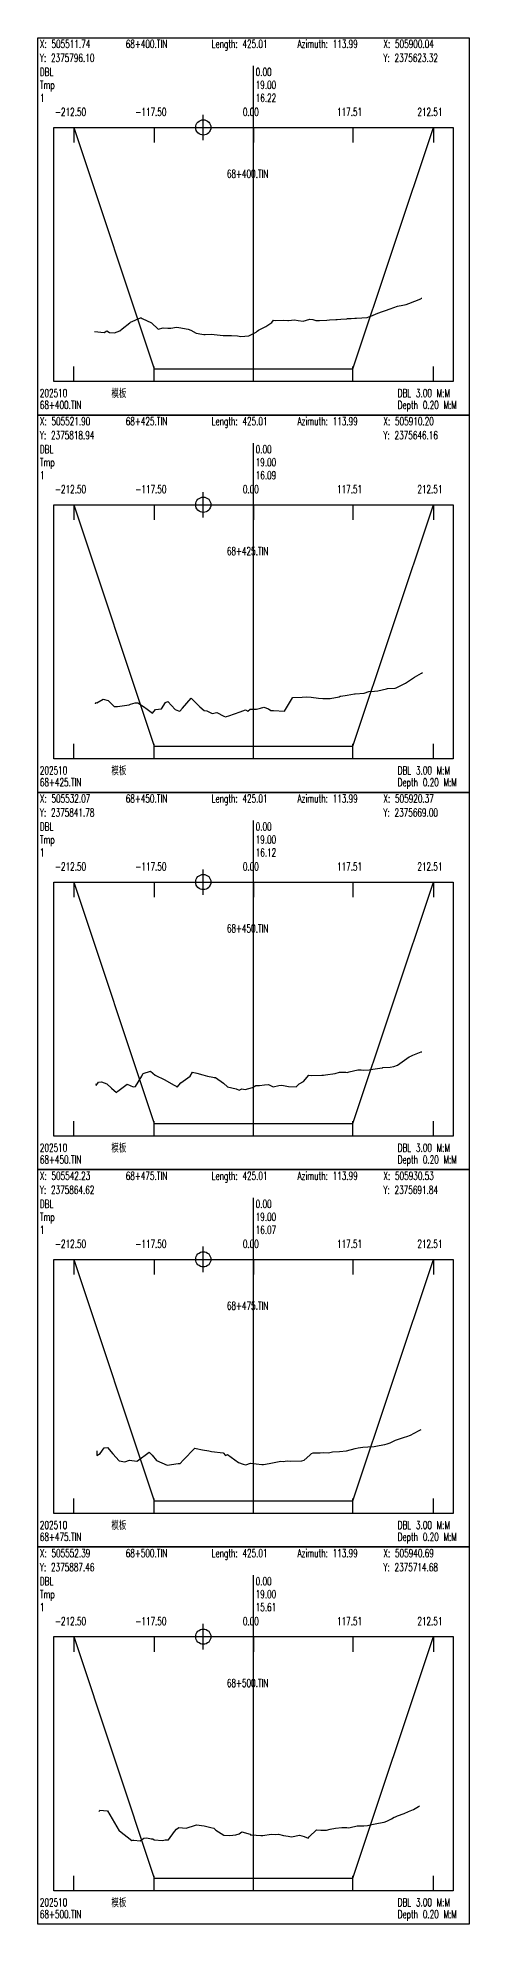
# Model space of a CAD drawing. Extents: x 1 to 194, y -24202 to 0.
# Drawn here: x 1 to 171, y -4603 to -3860 of the extents above; entities that cross this region are included whole.
import ezdxf

# ---------------------------------------------------------------- set-up
doc = ezdxf.new("R2010")
doc.units = 0
doc.header["$MEASUREMENT"] = 0
doc.layers.add('LABELS', color=7, linetype='Continuous')
doc.layers.add('XSECTION', color=7, linetype='Continuous')
doc.styles.get("Standard").update_dxf_attribs({"font": 'txt.shx'})

msp = doc.modelspace()

# ---------------------------------------------------------------- linework, layer by layer
at = {"color": 1}
for p, q in [((61.23, -3895.67), (71.23, -3895.67)), ((66.23, -3900.67), (66.23, -3890.67)), ((61.23, -4044.15), (71.23, -4044.15)), ((66.23, -4049.15), (66.23, -4039.15)), ((61.23, -4192.63), (71.23, -4192.63)), ((66.23, -4197.63), (66.23, -4187.63)), ((61.23, -4341.1), (71.23, -4341.1)), ((66.23, -4346.1), (66.23, -4336.1)), ((61.23, -4489.58), (71.23, -4489.58)), ((66.23, -4494.58), (66.23, -4484.58))]:
    msp.add_line(p, q, dxfattribs=at)
for centre in [(66.23, -3895.67), (66.23, -4044.15), (66.23, -4192.63), (66.23, -4341.1), (66.23, -4489.58)]:
    msp.add_circle(centre, 3, dxfattribs=at)
at = {"layer": 'XSECTION', "color": 0, "linetype": 'Continuous'}
for points in [[(1, -3860.39), (171, -3860.39), (171, -4008.85), (1, -4008.85), (1, -3860.39)], [(86, -3995.67), (86, -3871.44)], [(86, -3995.67), (86, -3871.44)], [(7.3, -3895.67), (164.71, -3895.67), (164.71, -3995.67), (7.3, -3995.67), (7.3, -3895.67)], [(15.17, -3895.67), (15.17, -3901.61)], [(15.17, -3895.67), (46.83, -3990.67)], [(15.17, -3895.67), (46.83, -3990.67)], [(46.83, -3895.67), (46.83, -3901.61)], [(86, -3895.67), (86, -3901.61)], [(125.17, -3895.67), (125.17, -3901.61)], [(125.17, -3990.67), (156.84, -3895.67)], [(125.17, -3990.67), (156.84, -3895.67)], [(156.84, -3895.67), (156.84, -3901.61)], [(15.17, -3995.67), (15.17, -3989.74)], [(46.83, -3995.67), (46.83, -3989.74)], [(46.83, -3990.67), (86, -3990.67)], [(46.83, -3990.67), (46.83, -3990.67)], [(46.83, -3990.67), (86, -3990.67)], [(86, -3995.67), (86, -3989.74)], [(86, -3990.67), (125.17, -3990.67)], [(86, -3990.67), (125.17, -3990.67)], [(125.17, -3995.67), (125.17, -3989.74)], [(125.17, -3990.67), (125.17, -3990.67)], [(156.84, -3995.67), (156.84, -3989.74)], [(1, -4008.86), (171, -4008.86), (171, -4157.33), (1, -4157.33), (1, -4008.86)], [(86, -4144.15), (86, -4019.91)], [(86, -4144.15), (86, -4019.91)], [(7.3, -4044.15), (164.71, -4044.15), (164.71, -4144.15), (7.3, -4144.15), (7.3, -4044.15)], [(15.17, -4044.15), (15.17, -4050.09)], [(15.17, -4044.15), (46.83, -4139.15)], [(15.17, -4044.15), (46.83, -4139.15)], [(46.83, -4044.15), (46.83, -4050.09)], [(86, -4044.15), (86, -4050.09)], [(125.17, -4044.15), (125.17, -4050.09)], [(125.17, -4139.15), (156.84, -4044.15)], [(125.17, -4139.15), (156.84, -4044.15)], [(156.84, -4044.15), (156.84, -4050.09)], [(15.17, -4144.15), (15.17, -4138.21)], [(46.83, -4144.15), (46.83, -4138.21)], [(46.83, -4139.15), (86, -4139.15)], [(46.83, -4139.15), (46.83, -4139.15)], [(46.83, -4139.15), (86, -4139.15)], [(86, -4144.15), (86, -4138.21)], [(86, -4139.15), (125.17, -4139.15)], [(86, -4139.15), (125.17, -4139.15)], [(125.17, -4144.15), (125.17, -4138.21)], [(125.17, -4139.15), (125.17, -4139.15)], [(156.84, -4144.15), (156.84, -4138.21)], [(1, -4157.34), (171, -4157.34), (171, -4305.8), (1, -4305.8), (1, -4157.34)], [(86, -4292.63), (86, -4168.39)], [(86, -4292.63), (86, -4168.39)], [(7.3, -4192.63), (164.71, -4192.63), (164.71, -4292.63), (7.3, -4292.63), (7.3, -4192.63)], [(15.17, -4192.63), (15.17, -4198.56)], [(15.17, -4192.63), (46.83, -4287.63)], [(15.17, -4192.63), (46.83, -4287.63)], [(46.83, -4192.63), (46.83, -4198.56)], [(86, -4192.63), (86, -4198.56)], [(125.17, -4192.63), (125.17, -4198.56)], [(125.17, -4287.63), (156.84, -4192.63)], [(125.17, -4287.63), (156.84, -4192.63)], [(156.84, -4192.63), (156.84, -4198.56)], [(15.17, -4292.63), (15.17, -4286.69)], [(46.83, -4292.63), (46.83, -4286.69)], [(46.83, -4287.63), (86, -4287.63)], [(46.83, -4287.63), (46.83, -4287.63)], [(46.83, -4287.63), (86, -4287.63)], [(86, -4292.63), (86, -4286.69)], [(86, -4287.63), (125.17, -4287.63)], [(86, -4287.63), (125.17, -4287.63)], [(125.17, -4292.63), (125.17, -4286.69)], [(125.17, -4287.63), (125.17, -4287.63)], [(156.84, -4292.63), (156.84, -4286.69)], [(1, -4305.81), (171, -4305.81), (171, -4454.28), (1, -4454.28), (1, -4305.81)], [(86, -4441.1), (86, -4316.87)], [(86, -4441.1), (86, -4316.87)], [(7.3, -4341.1), (164.71, -4341.1), (164.71, -4441.1), (7.3, -4441.1), (7.3, -4341.1)], [(15.17, -4341.1), (15.17, -4347.04)], [(15.17, -4341.1), (46.83, -4436.1)], [(15.17, -4341.1), (46.83, -4436.1)], [(46.83, -4341.1), (46.83, -4347.04)], [(86, -4341.1), (86, -4347.04)], [(125.17, -4341.1), (125.17, -4347.04)], [(125.17, -4436.1), (156.84, -4341.1)], [(125.17, -4436.1), (156.84, -4341.1)], [(156.84, -4341.1), (156.84, -4347.04)], [(15.17, -4441.1), (15.17, -4435.16)], [(46.83, -4441.1), (46.83, -4435.16)], [(46.83, -4436.1), (86, -4436.1)], [(46.83, -4436.1), (46.83, -4436.1)], [(46.83, -4436.1), (86, -4436.1)], [(86, -4441.1), (86, -4435.16)], [(86, -4436.1), (125.17, -4436.1)], [(86, -4436.1), (125.17, -4436.1)], [(125.17, -4441.1), (125.17, -4435.16)], [(125.17, -4436.1), (125.17, -4436.1)], [(156.84, -4441.1), (156.84, -4435.16)], [(1, -4454.29), (171, -4454.29), (171, -4602.76), (1, -4602.76), (1, -4454.29)], [(86, -4589.58), (86, -4465.34)], [(86, -4589.58), (86, -4465.34)], [(7.3, -4489.58), (164.71, -4489.58), (164.71, -4589.58), (7.3, -4589.58), (7.3, -4489.58)], [(15.17, -4489.58), (15.17, -4495.52)], [(15.17, -4489.58), (46.83, -4584.58)], [(15.17, -4489.58), (46.83, -4584.58)], [(46.83, -4489.58), (46.83, -4495.52)], [(86, -4489.58), (86, -4495.52)], [(125.17, -4489.58), (125.17, -4495.52)], [(125.17, -4584.58), (156.84, -4489.58)], [(125.17, -4584.58), (156.84, -4489.58)], [(156.84, -4489.58), (156.84, -4495.52)], [(15.17, -4589.58), (15.17, -4583.64)], [(46.83, -4589.58), (46.83, -4583.64)], [(46.83, -4584.58), (86, -4584.58)], [(46.83, -4584.58), (46.83, -4584.58)], [(46.83, -4584.58), (86, -4584.58)], [(86, -4589.58), (86, -4583.64)], [(86, -4584.58), (125.17, -4584.58)], [(86, -4584.58), (125.17, -4584.58)], [(125.17, -4589.58), (125.17, -4583.64)], [(125.17, -4584.58), (125.17, -4584.58)], [(156.84, -4589.58), (156.84, -4583.64)]]:
    msp.add_lwpolyline(points, dxfattribs=at)
at = {"layer": 'XSECTION', "color": 1, "linetype": 'Continuous'}
for points in [[(23.39, -3975.97), (27.24, -3976.42), (28.25, -3975.67), (29.25, -3976.32), (31.21, -3976.47), (33.41, -3975.67), (34.31, -3974.97), (37.27, -3972.52), (37.55, -3972.27), (37.61, -3972.27), (41.52, -3970.62), (41.71, -3970.62), (42.16, -3970.82), (45.77, -3972.62), (48.4, -3975.07), (50.39, -3974.52), (52.29, -3974.67), (53.42, -3974.72), (55.62, -3974.22), (56.65, -3974.37), (60.3, -3975.12), (61.37, -3975.52), (63.4, -3976.67), (65.68, -3977.02), (66.44, -3977.17), (66.99, -3977.22), (69.37, -3977.07), (74.03, -3977.52), (74.34, -3977.57), (74.52, -3977.57), (77.28, -3977.52), (79.68, -3977.67), (80.96, -3977.97), (84.16, -3977.67), (87.04, -3976.27), (87.43, -3975.82), (87.92, -3975.42), (90.9, -3974.02), (93.21, -3972.47), (93.92, -3971.52), (94.63, -3971.67), (97.86, -3971.57), (99.5, -3971.62), (99.79, -3971.62), (102.16, -3971.42), (103.65, -3971.72), (105.53, -3971.87), (108.16, -3971.17), (109.33, -3971.27), (110.52, -3971.62), (111.97, -3971.62), (114.9, -3971.52), (115.92, -3971.42), (118.48, -3971.27), (118.92, -3971.32), (120.42, -3971.12), (122.7, -3970.97), (123.09, -3970.87), (124.49, -3970.82), (125.9, -3970.77), (126.63, -3970.72), (130.79, -3970.47), (131.44, -3970.22), (132.21, -3969.97), (135.01, -3968.72), (136.81, -3968.12), (138.02, -3967.72), (139.85, -3967.02), (142.75, -3966.02), (144.81, -3965.62), (146.13, -3965.37), (147.23, -3964.97), (149.58, -3964.07), (151.86, -3963.07), (152.11, -3962.92), (152.28, -3962.87)], [(23.78, -4122.5), (23.93, -4121.95), (24.33, -4122.15), (26.79, -4120.7), (28.82, -4121.2), (31.17, -4123.5), (31.64, -4123.6), (32.49, -4123.5), (37, -4122.9), (37.5, -4122.65), (39.43, -4122.1), (40.42, -4122.05), (42.69, -4123.55), (44.06, -4124.6), (46.25, -4126.15), (47.45, -4124.75), (49.76, -4124.5), (51.29, -4121.95), (52.29, -4121.65), (55.21, -4124.75), (56.44, -4125.25), (56.94, -4125.45), (58.02, -4124.15), (61.4, -4120.3), (64.87, -4123.65), (66.53, -4125.15), (67.62, -4125.25), (69.66, -4126.35), (71.51, -4125.85), (74.27, -4127.4), (75.01, -4127.65), (75.38, -4127.5), (76.27, -4127.25), (80.69, -4125.65), (82.91, -4124.9), (83.77, -4125.35), (84.75, -4124.65), (87.14, -4124.55), (88.7, -4124.25), (90.06, -4123.85), (91.86, -4124.5), (92.79, -4125.1), (93.82, -4125.1), (98.15, -4125.45), (101.37, -4120.15), (101.47, -4120.05), (101.53, -4120.05), (105.16, -4119.9), (106.95, -4119.75), (108.74, -4119.9), (111.55, -4120.25), (113.32, -4120.35), (114.16, -4120.45), (116.23, -4120.35), (119.7, -4119.7), (120.19, -4119.55), (120.41, -4119.55), (122.94, -4119.1), (125.77, -4118.6), (126.03, -4118.6), (129.65, -4118.35), (131.42, -4117.6), (133.71, -4117.55), (135.02, -4117.4), (138.41, -4116.6), (138.77, -4116.5), (141.81, -4116.3), (142.2, -4116.25), (142.49, -4116.05), (145.66, -4114.45), (145.93, -4114.35), (149.39, -4111.95), (152.15, -4110.4), (152.61, -4110.15)], [(23.91, -4272.03), (24.05, -4272.68), (24.91, -4271.38), (26.19, -4271.28), (28.29, -4272.08), (30.02, -4273.78), (32.02, -4275.43), (32.55, -4274.93), (36.25, -4272.13), (38.62, -4273.18), (39.5, -4273.08), (41.99, -4268.98), (42.44, -4268.13), (42.58, -4267.98), (45.44, -4267.03), (47.32, -4268.68), (51.03, -4270.43), (54.53, -4272.43), (55.51, -4272.93), (55.91, -4273.38), (57.39, -4271.63), (61.02, -4268.98), (61.95, -4267.43), (63.71, -4267.83), (66, -4268.53), (67.91, -4269.03), (70.03, -4269.43), (70.49, -4269.53), (71.01, -4269.58), (74.12, -4271.83), (75.7, -4273.18), (79.22, -4273.98), (80.41, -4274.48), (81.47, -4273.98), (82.73, -4274.33), (85.56, -4273.48), (86.87, -4272.68), (87.55, -4272.68), (88.38, -4272.63), (90.29, -4272.38), (91.89, -4272.28), (93.81, -4273.23), (96.03, -4272.73), (97.21, -4272.58), (99.77, -4273.08), (102.85, -4273.23), (104.03, -4271.98), (105.71, -4271.18), (107.82, -4268.63), (108.67, -4268.78), (112.91, -4268.63), (113.6, -4268.58), (114.32, -4268.43), (118.11, -4267.98), (119.9, -4267.48), (122.4, -4267.48), (122.83, -4267.53), (123.7, -4267.28), (127.15, -4266.58), (128.44, -4266.58), (129.28, -4266.63), (131.54, -4266.58), (132.1, -4266.43), (136.67, -4265.68), (136.78, -4265.68), (136.93, -4265.63), (139.88, -4265.48), (141.3, -4265.18), (142.7, -4264.68), (147.28, -4261.43), (147.96, -4261.18), (148.7, -4260.78), (152.05, -4259.38), (152.27, -4259.38)], [(24.25, -4416.45), (24.28, -4418.25), (25.67, -4417.45), (27.18, -4415.25), (28.43, -4415.15), (30.65, -4417.7), (33.12, -4420.4), (35.29, -4420.75), (37.13, -4420.15), (40.03, -4420.55), (40.2, -4420.5), (40.37, -4420.4), (44.85, -4417), (46.12, -4418.2), (47.81, -4420.2), (51.96, -4422.15), (51.97, -4422.15), (51.98, -4422.15), (52.01, -4422.15), (56.3, -4421.4), (57.14, -4421.5), (58.32, -4420.1), (62.83, -4415.4), (63.37, -4415.6), (65.86, -4416), (68.37, -4416.45), (69.49, -4416.7), (74.09, -4417.25), (74.95, -4418.25), (75.8, -4417.85), (80.14, -4421.05), (81.95, -4421.75), (82.44, -4421.8), (82.94, -4422), (84.8, -4421.3), (89.27, -4421.8), (89.56, -4421.8), (89.92, -4421.85), (92.19, -4421.5), (96.76, -4420.55), (97.69, -4420.7), (99.32, -4420.45), (100.7, -4420.5), (105.1, -4420.45), (105.98, -4420.15), (108.18, -4418.15), (108.81, -4417.45), (109.53, -4417.25), (112.26, -4417.3), (113.49, -4417.1), (115.55, -4417.2), (117.15, -4416.8), (119.92, -4416.7), (122.59, -4416.4), (126.03, -4415.6), (127.21, -4415.3), (129.09, -4415.05), (131.07, -4414.9), (133.56, -4414.8), (135.53, -4414.35), (137.77, -4413.95), (138.61, -4413.75), (139.78, -4413.3), (141.91, -4412.3), (145.44, -4411.05), (146.46, -4410.8), (147.87, -4410.25), (149.27, -4409.55), (151.21, -4408.5), (151.99, -4408)], [(25.27, -4558.38), (25.48, -4557.83), (28.32, -4558.08), (28.47, -4558.13), (33.09, -4565.93), (33.11, -4565.93), (33.12, -4565.93), (33.26, -4566.03), (38.08, -4569.73), (38.43, -4569.68), (38.87, -4569.68), (41.35, -4569.88), (42.84, -4568.83), (44.02, -4568.68), (45.72, -4569.08), (46.41, -4569.13), (46.87, -4569.48), (50.13, -4569.73), (51.15, -4569.58), (52.55, -4569.58), (54.82, -4566.28), (55.72, -4565.33), (56.64, -4564.73), (59.51, -4564.88), (63.1, -4563.78), (63.56, -4563.63), (66.58, -4564.08), (69.23, -4564.73), (70.34, -4564.93), (71.21, -4565.73), (73.28, -4567.03), (74.31, -4567.68), (76.65, -4567.88), (79, -4567.58), (80.36, -4567.13), (81.45, -4566.38), (84.69, -4567.33), (84.86, -4567.53), (85.19, -4567.53), (88.94, -4567.88), (89.74, -4567.83), (92.98, -4567.28), (94.64, -4567.43), (95.89, -4567.33), (97.81, -4567.78), (99.68, -4568.13), (100.96, -4568.38), (104.1, -4567.68), (105.93, -4568.18), (107.49, -4568.88), (107.9, -4568.38), (110.85, -4565.63), (112.52, -4565.73), (114.73, -4565.73), (116.26, -4565.38), (118.24, -4564.98), (120.84, -4564.68), (122.75, -4564.68), (123.55, -4564.78), (124.07, -4564.63), (126.79, -4564.03), (129.42, -4564.03), (130.89, -4563.93), (132.57, -4563.48), (135.21, -4562.98), (137.44, -4562.58), (138.54, -4562.23), (140.33, -4561.23), (141.45, -4560.58), (141.89, -4560.43), (142.68, -4560.13), (145.33, -4559.18), (147.11, -4558.43), (149.05, -4557.53), (150.97, -4556.43), (151.42, -4556.18), (151.44, -4556.18)]]:
    msp.add_lwpolyline(points, dxfattribs=at)

# ---------------------------------------------------------------- texts
at = {"layer": 'LABELS', "color": 0, "width": 0.666667}
for s, height, p in [('Y: 2375796.10', 3.1482, (1.85, -3869.91)), ('X: 505511.74', 3.1482, (1.85, -3864.39)), ('68+400.TIN', 3.148, (35.68, -3864.39)), ('Length: 425.01', 3.1482, (69.51, -3864.39)), ('Azimuth: 113.99', 3.1482, (103.34, -3864.39)), ('Y: 2375623.32', 3.1482, (137.17, -3869.91)), ('X: 505900.04', 3.1482, (137.17, -3864.39)), ('DBL', 3.148, (1.85, -3875.44)), ('0.00', 3.148, (86.85, -3875.44)), ('0.00', 3.148, (86.85, -3875.44)), ('Tmp', 3.148, (1.85, -3880.54)), ('19.00', 3.148, (86.85, -3880.54)), ('19.00', 3.148, (86.85, -3880.54)), ('-212.50', 3.148, (7.82, -3891.17)), ('-117.50', 3.148, (39.49, -3891.17)), ('0.00', 3.148, (81.8, -3891.17)), ('117.51', 3.148, (118.87, -3891.17)), ('212.51', 3.148, (150.54, -3891.17)), ('68+400.TIN', 3.148, (75.51, -3915.49)), ('模板', 3.148, (30.04, -4001.8)), ('DBL 3.00 M:M', 3.1482, (142.81, -4001.8)), ('68+400.TIN', 3.148, (1.85, -4006.47)), ('Depth 0.20 M:M', 3.1482, (142.81, -4006.47)), ('Y: 2375818.94', 3.1482, (1.85, -4018.39)), ('X: 505521.90', 3.1482, (1.85, -4012.86)), ('68+425.TIN', 3.148, (35.68, -4012.86)), ('Length: 425.01', 3.1482, (69.51, -4012.86)), ('Azimuth: 113.99', 3.1482, (103.34, -4012.86)), ('Y: 2375646.16', 3.1482, (137.17, -4018.39)), ('X: 505910.20', 3.1482, (137.17, -4012.86)), ('DBL', 3.148, (1.85, -4023.91)), ('0.00', 3.148, (86.85, -4023.91)), ('0.00', 3.148, (86.85, -4023.91)), ('Tmp', 3.148, (1.85, -4029.02)), ('19.00', 3.148, (86.85, -4029.02)), ('19.00', 3.148, (86.85, -4029.02)), ('-212.50', 3.148, (7.82, -4039.65)), ('-117.50', 3.148, (39.49, -4039.65)), ('0.00', 3.148, (81.8, -4039.65)), ('117.51', 3.148, (118.87, -4039.65)), ('212.51', 3.148, (150.54, -4039.65)), ('68+425.TIN', 3.148, (75.51, -4063.96)), ('模板', 3.148, (30.04, -4150.27)), ('DBL 3.00 M:M', 3.1482, (142.81, -4150.27)), ('68+425.TIN', 3.148, (1.85, -4154.95)), ('Depth 0.20 M:M', 3.1482, (142.81, -4154.95)), ('Y: 2375841.78', 3.1482, (1.85, -4166.86)), ('X: 505532.07', 3.1482, (1.85, -4161.34)), ('68+450.TIN', 3.148, (35.68, -4161.34)), ('Length: 425.01', 3.1482, (69.51, -4161.34)), ('Azimuth: 113.99', 3.1482, (103.34, -4161.34)), ('Y: 2375669.00', 3.1482, (137.17, -4166.86)), ('X: 505920.37', 3.1482, (137.17, -4161.34)), ('DBL', 3.148, (1.85, -4172.39)), ('0.00', 3.148, (86.85, -4172.39)), ('0.00', 3.148, (86.85, -4172.39)), ('Tmp', 3.148, (1.85, -4177.49)), ('19.00', 3.148, (86.85, -4177.49)), ('19.00', 3.148, (86.85, -4177.49)), ('-212.50', 3.148, (7.82, -4188.12)), ('-117.50', 3.148, (39.49, -4188.12)), ('0.00', 3.148, (81.8, -4188.12)), ('117.51', 3.148, (118.87, -4188.12)), ('212.51', 3.148, (150.54, -4188.12)), ('68+450.TIN', 3.148, (75.51, -4212.44)), ('模板', 3.148, (30.04, -4298.75)), ('DBL 3.00 M:M', 3.1482, (142.81, -4298.75)), ('68+450.TIN', 3.148, (1.85, -4303.43)), ('Depth 0.20 M:M', 3.1482, (142.81, -4303.43)), ('Y: 2375864.62', 3.1482, (1.85, -4315.34)), ('X: 505542.23', 3.1482, (1.85, -4309.81)), ('68+475.TIN', 3.148, (35.68, -4309.81)), ('Length: 425.01', 3.1482, (69.51, -4309.81)), ('Azimuth: 113.99', 3.1482, (103.34, -4309.81)), ('Y: 2375691.84', 3.1482, (137.17, -4315.34)), ('X: 505930.53', 3.1482, (137.17, -4309.81)), ('DBL', 3.148, (1.85, -4320.87)), ('0.00', 3.148, (86.85, -4320.87)), ('0.00', 3.148, (86.85, -4320.87)), ('Tmp', 3.148, (1.85, -4325.97)), ('19.00', 3.148, (86.85, -4325.97)), ('19.00', 3.148, (86.85, -4325.97)), ('-212.50', 3.148, (7.82, -4336.6)), ('-117.50', 3.148, (39.49, -4336.6)), ('0.00', 3.148, (81.8, -4336.6)), ('117.51', 3.148, (118.87, -4336.6)), ('212.51', 3.148, (150.54, -4336.6)), ('68+475.TIN', 3.148, (75.51, -4360.92)), ('模板', 3.148, (30.04, -4447.23)), ('DBL 3.00 M:M', 3.1482, (142.81, -4447.23)), ('68+475.TIN', 3.148, (1.85, -4451.9)), ('Depth 0.20 M:M', 3.1482, (142.81, -4451.9)), ('Y: 2375887.46', 3.1482, (1.85, -4463.82)), ('X: 505552.39', 3.1482, (1.85, -4458.29)), ('68+500.TIN', 3.148, (35.68, -4458.29)), ('Length: 425.01', 3.1482, (69.51, -4458.29)), ('Azimuth: 113.99', 3.1482, (103.34, -4458.29)), ('Y: 2375714.68', 3.1482, (137.17, -4463.82)), ('X: 505940.69', 3.1482, (137.17, -4458.29)), ('DBL', 3.148, (1.85, -4469.34)), ('0.00', 3.148, (86.85, -4469.34)), ('0.00', 3.148, (86.85, -4469.34)), ('Tmp', 3.148, (1.85, -4474.44)), ('19.00', 3.148, (86.85, -4474.44)), ('19.00', 3.148, (86.85, -4474.44)), ('-212.50', 3.148, (7.82, -4485.07)), ('-117.50', 3.148, (39.49, -4485.07)), ('0.00', 3.148, (81.8, -4485.07)), ('117.51', 3.148, (118.87, -4485.07)), ('212.51', 3.148, (150.54, -4485.07)), ('68+500.TIN', 3.148, (75.51, -4509.39)), ('模板', 3.148, (30.04, -4595.7)), ('DBL 3.00 M:M', 3.1482, (142.81, -4595.7)), ('68+500.TIN', 3.148, (1.85, -4600.38)), ('Depth 0.20 M:M', 3.1482, (142.81, -4600.38))]:
    msp.add_text(s, height=height, dxfattribs=at).set_placement(p)
at = {"layer": 'LABELS', "color": 1, "width": 0.666667}
for s, height, p in [('1', 3.15, (1.85, -3885.64)), ('16.22', 3.148, (86.85, -3885.64)), ('16.22', 3.148, (86.85, -3885.64)), ('202510', 3.148, (1.85, -4001.8)), ('1', 3.15, (1.85, -4034.12)), ('16.09', 3.148, (86.85, -4034.12)), ('16.09', 3.148, (86.85, -4034.12)), ('202510', 3.148, (1.85, -4150.27)), ('1', 3.15, (1.85, -4182.59)), ('16.12', 3.148, (86.85, -4182.59)), ('16.12', 3.148, (86.85, -4182.59)), ('202510', 3.148, (1.85, -4298.75)), ('1', 3.15, (1.85, -4331.07)), ('16.07', 3.148, (86.85, -4331.07)), ('16.07', 3.148, (86.85, -4331.07)), ('202510', 3.148, (1.85, -4447.23)), ('1', 3.15, (1.85, -4479.54)), ('15.61', 3.148, (86.85, -4479.54)), ('15.61', 3.148, (86.85, -4479.54)), ('202510', 3.148, (1.85, -4595.7))]:
    msp.add_text(s, height=height, dxfattribs=at).set_placement(p)

doc.saveas('drawing.dxf')
